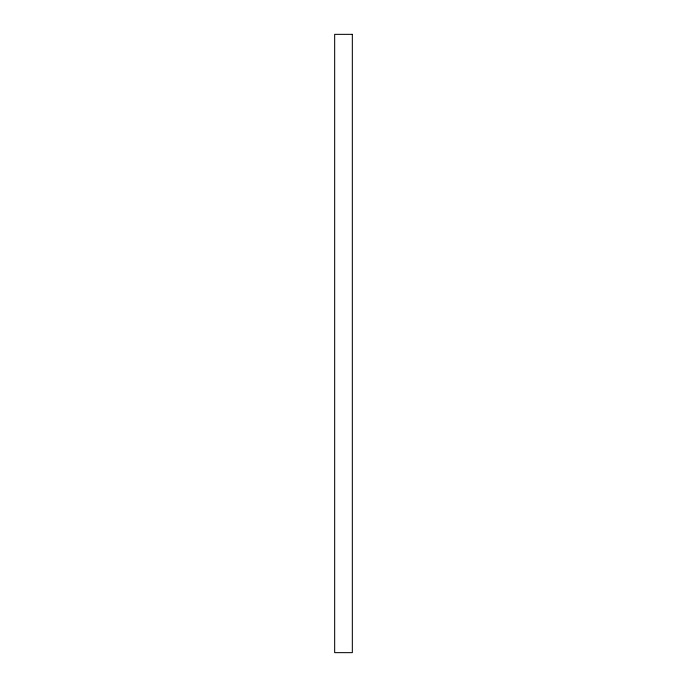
<?xml version="1.0" encoding="UTF-8"?>
<svg xmlns="http://www.w3.org/2000/svg" width="687" height="687" viewBox="0 0 687 687"><rect width="100%" height="100%" fill="white"/><g stroke="black" fill="none" stroke-linecap="round" stroke-linejoin="round"><path stroke-width="1.03" d="M352.337 34.35L334.663 34.35L334.663 652.65L352.337 652.65L352.337 34.35"/></g></svg>
